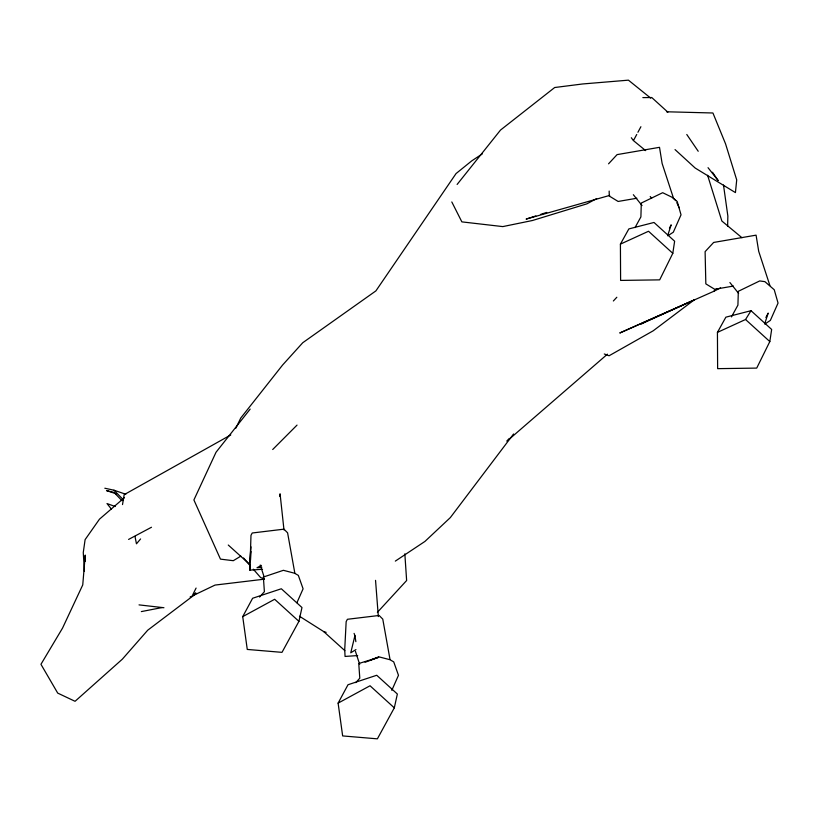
<?xml version="1.0" encoding="UTF-8"?>
<svg xmlns="http://www.w3.org/2000/svg" width="819" height="819" viewBox="0 0 819 819"><rect width="100%" height="100%" fill="white"/><g stroke="black" fill="none" stroke-linecap="round" stroke-linejoin="round"><path stroke-width="1.23" d="M85.217 561.353L85.237 555.077L82.75 584.909L62.541 628.101L40.95 664.301L57.719 693.109L75.061 701.299L122.348 659.172L147.737 630.19L195.976 593.683M727.62 226.228L727.856 216.042L723.494 185.012M250.194 565.182L249.887 570.137L262.51 569.277M250.512 560.237L251.054 551.566M251.003 546.846L249.549 563.226L249.887 570.137L250.983 535.329L252.232 532.995L283.968 529.166L287.592 532.821L294.83 573.146M672.798 253.327L674.631 241.216L654.002 222.461L628.849 228.921L620.413 244.134L620.607 280.415L659.684 279.863L672.798 253.327L648.525 231.255L620.413 244.134M769.819 341.574L771.662 329.463L751.023 310.698L725.869 317.168L717.434 332.381L717.628 368.652L756.715 368.1L769.819 341.574L745.546 319.502L717.434 332.381M122.512 504.586L124.191 494.645L230.774 434.93M279.627 496.273L280.078 493.796L283.988 529.954M298.925 621.355L301.976 607.534L281.337 588.769L252.621 598.259L242.721 616.635L247.266 649.436L282.002 652.354L298.925 621.355L274.652 599.283L242.721 616.635M394.308 707.851L397.358 694.031L376.73 675.265L348.003 684.745L338.114 703.122L342.649 735.923L377.385 738.84L394.308 707.851L370.034 685.769L338.114 703.122M354.084 633.384L354.924 635.605L350.767 652.794L355.958 649.58M667.618 235.79L671.17 224.836L669.44 228.163M764.639 324.037L768.191 313.083L765.888 317.516M296.928 602.702L303.091 588.82L298.341 575.388L294.512 573.208L283.394 570.311L263.37 577.047L264.394 591.697L259.572 597.041M391.81 690.356L398.474 675.306L393.724 661.875L389.895 659.694L378.777 656.807L370.792 659.971M235.841 428.183L240.766 418.018L282.596 365.028L302.743 342.741L375.901 290.888L456.05 173.567L471.744 160.872L482.35 153.859M196.089 588.062L192.67 594.932L195.731 592.802M633.752 139.998L636.742 134.47M637.929 132.258L640.908 126.72M635.032 227.6L640.898 216.902L641.308 203.051L662.673 192.7L671.805 197.133L677.221 201.515L681.029 214.824L673.331 232.186L668.294 235.493M731.469 316.912L737.919 305.139L738.328 291.298L759.694 280.937L764.885 281.644L774.242 289.752L778.05 303.071L770.351 320.424L765.315 323.74M745.546 319.502L751.023 310.698M513.564 433.988L450.337 517.588L424.938 541.431L395.331 561.107M250.153 409.111L216.032 452.252L193.898 499.959L220.465 559.131L233.292 560.698L240.847 556.142M457.125 184.439L500.511 130.067L554.688 87.52L582.647 83.968L628.429 80.16L650.747 98.157M140.581 538.953L136.456 543.816L134.992 536.404M509.367 438.431L506.91 441.206L607.442 354.166M355.763 682.647L359.787 678.193L358.753 663.533L378.685 657.309L365.079 662.264M377.375 612.346L406.633 580.517L404.842 553.818M608.548 163.82L617.086 154.617L659.51 147.328L662.131 163.483L673.31 197.676M613.359 300.982L616.83 297.256M272.707 449.508L297.031 425.102M124.365 497.717L99.478 519.164L85.104 539.639L83.272 552.518L84.408 571.386M644.123 322.195L619.778 332.995L713.769 291.318L716.645 288.892M646.437 321.171L693.969 300.082L653.173 330.825L609.08 355.763L604.279 353.982M645.751 321.345L641.349 323.904L693.969 300.082M261.363 565.407L256.992 567.772L261.845 567.25M596.662 198.607L586.885 203.849L532.442 220.506L502.794 226.597L461.865 221.877L451.801 201.955M128.583 539.434L151.484 527.252M713.769 291.318L720.546 287.899M190.131 596.979L215.049 585.073L264.455 579.156M535.841 215.95L526.115 219.093L609.725 195.403M540.694 214.383L546.775 212.418M141.349 611.588L162.234 607.534M636.854 198.239L618.13 201.454L609.264 196.038L609.162 191.083M733.414 286.066L714.7 289.281L705.835 283.865L705.108 251.648L713.646 242.444L756.08 235.155L758.701 251.31L769.88 285.503M357.688 655.569L345.055 656.439L344.727 649.528L346.161 621.631L347.41 619.287L379.136 615.468L382.77 619.113L390.008 659.449M666.492 111.773L712.929 112.991L725.552 143.837L736.711 179.904L735.431 192.598L695.167 168.038L675.04 149.59M642.843 97.604L651.76 97.533L667.874 112.183M139.025 604.883L163.943 607.729M104.822 488.226L113.974 490.212L125.788 494.246M299.457 616.236L323.72 631.592L326.146 632.34M116.124 493.775L106.501 490.581L114.087 492.454L121.99 500.696M264.25 578.838L260.637 577.59L253.296 569.174M115.264 506.521L107.002 503.562L111.425 509.131M645.648 150.624L633.251 140.438L631.326 137.725M741.963 237.715L721.856 221.028L707.596 175.266M228.266 545.034L249.744 564.424M323.72 631.592L344.83 650.634M113.974 490.212L123.515 499.938M673.392 198.116L675.839 200.655M243.509 557.964L250.03 565.438M650.214 196.529L651.617 198.249M729.893 282.535L738.625 293.376M633.333 194.707L642.055 205.549M708.036 167.68L718.212 180.641L712.499 172.246M686.783 134.49L698.218 151.269M676.791 202.672L679.176 207.719M355.436 651.33L359.684 664.373M260.258 565.028L264.117 576.883M354.924 635.605L355.866 641.666M375.542 580.354L378.337 616.564"/></g></svg>
